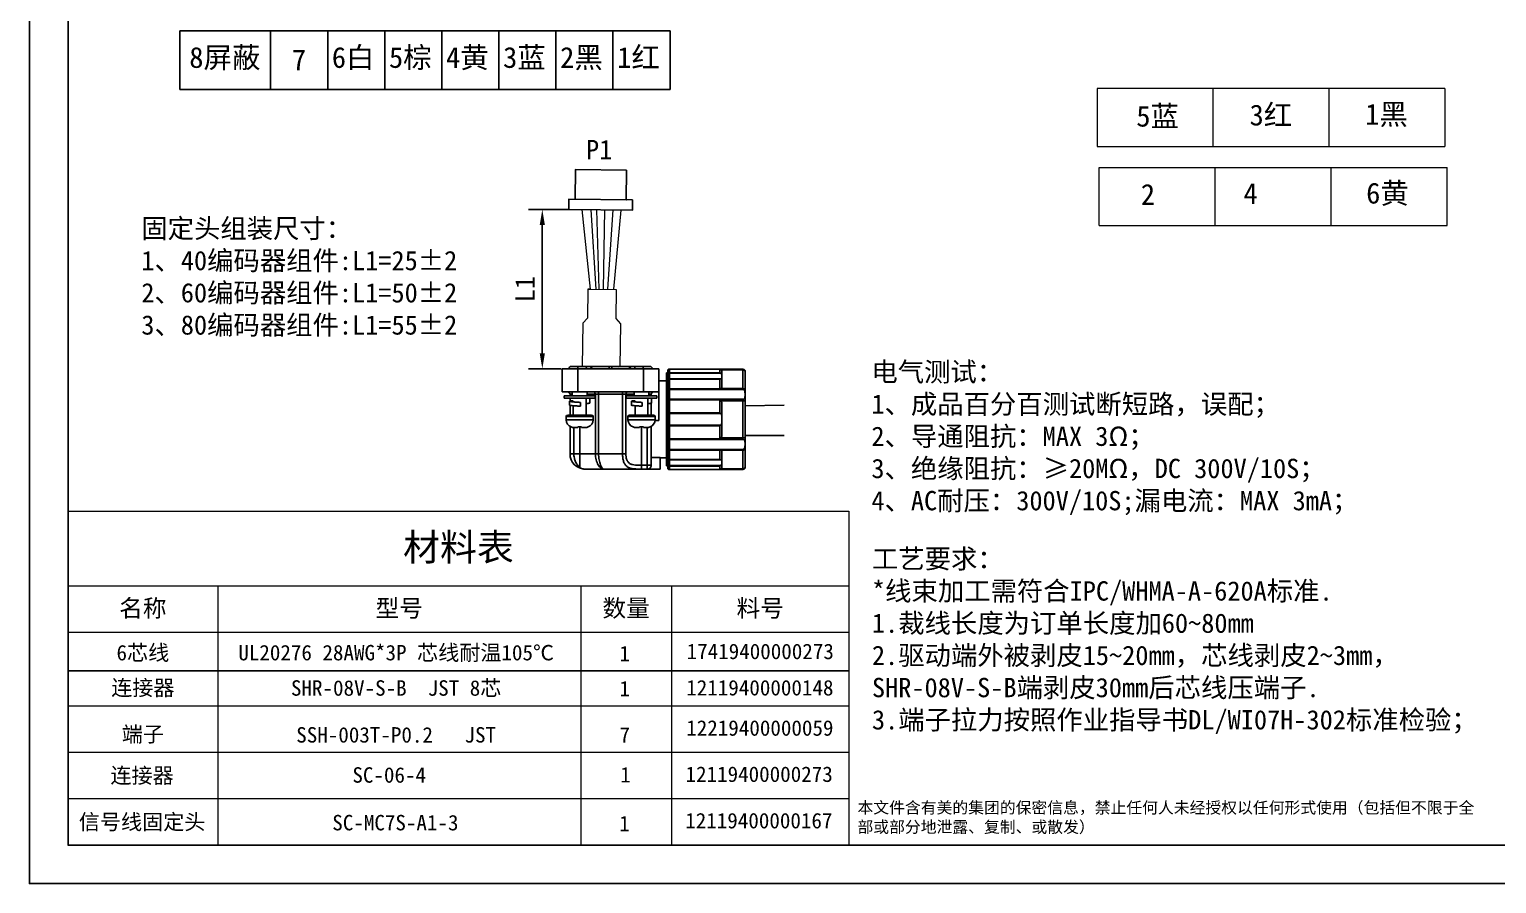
# Model space of a CAD drawing. Header units: millimetres. Extents: x 1037 to 1369, y 3 to 213.
# Drawn here: x 1036.7 to 1226.5, y 3 to 113.6 of the extents above; entities that cross this region are included whole.
import ezdxf

# ---------------------------------------------------------------- set-up
doc = ezdxf.new("R2010")
doc.units = ezdxf.units.MM
doc.layers.get('0').update_dxf_attribs({"lineweight": 25})
doc.layers.add('A4', color=7, linetype='Continuous')
doc.layers.add('DIM', color=5, linetype='Continuous', lineweight=13)
doc.styles.get("Standard").update_dxf_attribs({"font": ''})
doc.styles.get('Standard').set_extended_font_data('SimSun')
doc.dimstyles.get("Standard").update_dxf_attribs({"dimtxt": 2.5, "dimasz": 2, "dimexe": 1.8, "dimexo": 0.625, "dimgap": 1, "dimtad": 1, "dimdec": 1, "dimlfac": 0.333333, "dimdsep": 46, "dimtxsty": 'Standard', "dimcen": 0, "dimclrd": 256, "dimclre": 256, "dimclrt": 256, "dimadec": 0, "dimazin": 0, "dimtfac": 1, "dimtdec": 1, "dimtofl": 0, "dimtmove": 0, "dimatfit": 0, "dimfxl": 0, "dimtolj": 1, "dimtzin": 0, "dimlwd": -1, "dimlwe": -1, "dimarcsym": 0})

# ---------------------------------------------------------------- blocks, each defined once
blk = doc.blocks.new('*D30')
at = {"linetype": 'ByBlock'}
for p, q in [((1106.61, 90.27), (1101.28, 90.27)), ((1103.08, 88.27), (1103.08, 71.66)), ((1105.53, 69.66), (1101.28, 69.66))]:
    blk.add_line(p, q, dxfattribs=at)
for points in [[(1102.74, 88.27), (1103.41, 88.27), (1103.08, 90.27)], [(1102.74, 71.66), (1103.41, 71.66), (1103.08, 69.66)]]:
    blk.add_solid(points)
at = {"layer": 'Defpoints', "color": 0}
for p in [(1107.24, 90.27), (1103.08, 69.66), (1106.15, 69.66)]:
    blk.add_point(p, dxfattribs=at)
at = {"insert": (1100.83, 79.96), "char_height": 2.5, "width": 1.5642, "attachment_point": 5, "rotation": 90}
blk.add_mtext('\\A1;L1', dxfattribs=at)

msp = doc.modelspace()

# ---------------------------------------------------------------- linework, layer by layer
at = {"color": 0}
for p, q in [((1056.2, 113.4), (1119.6, 113.4)), ((1056.2, 113.4), (1056.2, 105.82)), ((1067.93, 113.4), (1067.93, 105.82)), ((1075.31, 113.4), (1075.31, 105.82)), ((1082.69, 113.4), (1082.69, 105.82)), ((1090.07, 113.4), (1090.07, 105.82)), ((1097.46, 113.4), (1097.46, 105.82)), ((1104.84, 113.4), (1104.84, 105.82)), ((1112.22, 113.4), (1112.22, 105.82)), ((1119.6, 113.4), (1119.6, 105.82)), ((1119.6, 105.82), (1056.2, 105.82)), ((1112.89, 69.91), (1108.47, 69.96)), ((1129.31, 64.88), (1134.35, 64.93)), ((1129.31, 61.02), (1134.35, 61.02)), ((1041.7, 30.57), (1142.75, 30.57))]:
    msp.add_line(p, q, dxfattribs=at)
at = {"color": 7, "linetype": 'Continuous'}
for p, q in [((1105.66, 66.66), (1105.66, 69.66)), ((1105.66, 69.66), (1118.16, 69.66)), ((1117.01, 69.96), (1106.81, 69.96)), ((1107.66, 66.66), (1107.66, 69.66)), ((1111.74, 69.96), (1111.74, 69.66)), ((1112.08, 69.96), (1112.08, 69.66)), ((1116.16, 66.66), (1116.16, 69.66)), ((1118.16, 62.97), (1118.16, 69.66)), ((1119.16, 69.11), (1119.31, 69.11)), ((1119.16, 57.11), (1119.16, 69.11)), ((1119.31, 69.41), (1119.31, 56.81)), ((1119.42, 69.59), (1119.48, 69.61)), ((1119.48, 69.61), (1119.51, 69.61)), ((1126.07, 69.61), (1119.51, 69.61)), ((1119.51, 69.61), (1126.05, 69.61)), ((1119.51, 69.61), (1119.51, 56.61)), ((1119.51, 69.15), (1126.05, 69.15)), ((1119.51, 69.09), (1126.16, 69.09)), ((1119.51, 68.35), (1126.16, 68.35)), ((1126.05, 69.61), (1126.07, 69.61)), ((1126.05, 69.15), (1126.05, 69.61)), ((1129.01, 69.59), (1126.17, 69.59)), ((1126.24, 69.51), (1129.01, 69.51)), ((1126.31, 67.36), (1126.31, 69.25)), ((1129.01, 66.99), (1129.01, 69.59)), ((1129.3, 69.41), (1129.31, 69.36)), ((1129.3, 69.41), (1129.3, 69.41)), ((1129.31, 56.86), (1129.31, 69.36)), ((1105.66, 66.66), (1118.16, 66.66)), ((1106.95, 66.16), (1106.95, 66.66)), ((1108.87, 66.16), (1108.87, 66.66)), ((1110.36, 66.66), (1110.36, 58.66)), ((1113.46, 66.66), (1113.46, 58.66)), ((1114.95, 66.16), (1114.95, 66.66)), ((1116.87, 66.16), (1116.87, 66.66)), ((1118.16, 68.11), (1119.16, 68.11)), ((1119.51, 68.32), (1126.05, 68.32)), ((1119.51, 67.08), (1126.05, 67.08)), ((1119.51, 66.99), (1126.16, 66.99)), ((1126.05, 67.08), (1126.05, 68.32)), ((1126.17, 66.99), (1129.01, 66.99)), ((1126.24, 67.1), (1129.01, 67.1)), ((1105.91, 65.86), (1105.91, 66.16)), ((1109.91, 66.16), (1105.91, 66.16)), ((1105.91, 65.86), (1109.91, 65.86)), ((1106.61, 64.95), (1106.61, 65.45)), ((1106.66, 66.36), (1106.66, 66.16)), ((1106.66, 66.36), (1106.95, 66.36)), ((1106.66, 65.86), (1106.66, 65.48)), ((1106.66, 64.93), (1106.66, 63.66)), ((1107.08, 63.66), (1107.08, 64.88)), ((1108, 64.81), (1107.97, 64.81)), ((1108, 65.31), (1108, 64.81)), ((1108.73, 63.66), (1108.73, 65.86)), ((1108.87, 66.36), (1114.95, 66.36)), ((1109.21, 65.73), (1109.21, 65.23)), ((1109.91, 65.86), (1109.91, 66.16)), ((1109.94, 58.66), (1109.94, 66.36)), ((1113.88, 66.36), (1113.88, 58.66)), ((1113.91, 65.86), (1113.91, 66.16)), ((1117.91, 66.16), (1113.91, 66.16)), ((1113.91, 65.86), (1117.91, 65.86)), ((1114.61, 64.95), (1114.61, 65.45)), ((1115.08, 63.66), (1115.08, 64.88)), ((1115.91, 65.31), (1116, 65.31)), ((1115.91, 64.81), (1116, 64.81)), ((1116, 64.81), (1115.96, 64.81)), ((1116, 65.31), (1116, 64.81)), ((1116.73, 63.66), (1116.73, 65.86)), ((1116.87, 66.36), (1117.16, 66.36)), ((1117.16, 66.16), (1117.16, 66.36)), ((1117.16, 63.66), (1117.16, 65.2)), ((1117.21, 65.73), (1117.21, 65.23)), ((1117.91, 65.86), (1117.91, 66.16)), ((1119.51, 65.71), (1126.16, 65.71)), ((1119.51, 65.64), (1126.05, 65.64)), ((1126.05, 63.94), (1126.05, 65.64)), ((1129.01, 65.71), (1126.17, 65.71)), ((1126.24, 65.52), (1129.31, 65.52)), ((1126.31, 61.22), (1126.31, 65)), ((1129.01, 60.51), (1129.01, 65.71)), ((1106.16, 63.06), (1106.16, 63.46)), ((1106.16, 63.46), (1109.66, 63.46)), ((1106.16, 63.06), (1109.66, 63.06)), ((1109.46, 63.66), (1106.36, 63.66)), ((1109.66, 63.06), (1109.66, 63.46)), ((1114.16, 63.06), (1114.16, 63.46)), ((1114.16, 63.46), (1117.66, 63.46)), ((1114.16, 63.06), (1117.66, 63.06)), ((1117.46, 63.66), (1114.36, 63.66)), ((1117.65, 62.97), (1118.16, 62.97)), ((1117.66, 63.06), (1117.66, 63.46)), ((1119.51, 63.94), (1126.05, 63.94)), ((1119.51, 63.85), (1126.16, 63.85)), ((1106.66, 62.19), (1106.66, 58.66)), ((1106.81, 62.13), (1106.81, 62.12)), ((1107.16, 62.06), (1107.16, 58.66)), ((1107.2, 62.06), (1107.66, 62.06)), ((1107.66, 62.13), (1107.66, 62.06)), ((1107.91, 56.93), (1107.91, 62.12)), ((1108.16, 62.06), (1108.16, 62.13)), ((1108.16, 62.06), (1108.62, 62.06)), ((1109.01, 62.12), (1109.01, 62.13)), ((1114.81, 62.13), (1114.81, 62.12)), ((1115.2, 62.06), (1115.66, 62.06)), ((1115.66, 62.13), (1115.66, 62.06)), ((1115.91, 56.67), (1115.91, 62.12)), ((1116.16, 62.06), (1116.16, 62.13)), ((1116.16, 62.06), (1116.62, 62.06)), ((1116.66, 62.06), (1116.66, 56.66)), ((1117.01, 62.12), (1117.01, 62.13)), ((1117.16, 62.19), (1117.16, 57.16)), ((1119.51, 62.37), (1126.16, 62.37)), ((1119.51, 62.28), (1126.05, 62.28)), ((1126.05, 60.58), (1126.05, 62.28)), ((1119.51, 60.58), (1126.05, 60.58)), ((1119.51, 60.51), (1126.16, 60.51)), ((1119.51, 59.23), (1126.16, 59.23)), ((1119.51, 59.14), (1126.05, 59.14)), ((1126.05, 57.9), (1126.05, 59.14)), ((1126.17, 60.51), (1129.01, 60.51)), ((1129.01, 59.23), (1126.17, 59.23)), ((1126.24, 60.7), (1129.31, 60.7)), ((1126.24, 59.12), (1129.01, 59.12)), ((1126.31, 56.97), (1126.31, 58.86)), ((1129.01, 56.63), (1129.01, 59.23)), ((1106.66, 58.66), (1113.88, 58.66)), ((1115.91, 57.17), (1117.16, 57.17)), ((1117.16, 58.17), (1118.31, 58.17)), ((1118.31, 56.66), (1118.31, 58.17)), ((1118.31, 58.11), (1119.16, 58.11)), ((1119.16, 57.11), (1119.31, 57.11)), ((1119.51, 57.9), (1126.05, 57.9)), ((1119.51, 57.87), (1126.16, 57.87)), ((1119.51, 57.13), (1126.16, 57.13)), ((1119.51, 57.07), (1126.05, 57.07)), ((1126.05, 56.61), (1126.05, 57.07)), ((1108.66, 56.66), (1118.31, 56.66)), ((1115.91, 56.67), (1116.66, 56.67)), ((1119.39, 56.65), (1119.37, 56.67)), ((1119.48, 56.61), (1119.42, 56.63)), ((1119.51, 56.61), (1119.48, 56.61)), ((1119.51, 56.61), (1126.05, 56.61)), ((1126.07, 56.61), (1119.51, 56.61)), ((1126.07, 56.61), (1126.05, 56.61)), ((1126.17, 56.63), (1129.01, 56.63)), ((1126.24, 56.71), (1129.01, 56.71)), ((1129.3, 56.81), (1129.31, 56.86)), ((1129.3, 56.8), (1129.3, 56.81))]:
    msp.add_line(p, q, dxfattribs=at)
at = {"color": 0}
for points in [[(1113.98, 95.38), (1113.93, 91.52), (1107.33, 91.6), (1107.38, 95.46)], [(1114.75, 91.51), (1114.73, 90.18), (1106.5, 90.28), (1106.51, 91.61)]]:
    msp.add_lwpolyline(points, close=True, dxfattribs=at)
at = {"color": 7, "linetype": 'Continuous'}
for points in [[(1119.31, 69.41), (1119.31, 69.44), (1119.33, 69.5), (1119.37, 69.55), (1119.42, 69.59)], [(1119.42, 56.63), (1119.37, 56.67), (1119.33, 56.72), (1119.31, 56.78), (1119.31, 56.81)]]:
    msp.add_lwpolyline(points, dxfattribs=at)
for centre, radius, start, end in [((1106.81, 69.66), 0.3, 90, 180), ((1117.01, 69.66), 0.3, 0, 90), ((1126.06, 69.32), 0.288, 67.5116, 68.0654), ((1129.01, 69.34), 0.299, 3.3177, 27.9859), ((1129.01, 69.34), 0.297, 0.0026, 3.3256), ((1106.36, 66.36), 0.3, 0, 90), ((1117.46, 66.36), 0.3, 90, 180), ((1126.01, 66.82), 0.229, 48.0995, 48.9888), ((1127.76, 66.43), 1.54, 6.0325, 7.2423), ((1110.58, 107.48), 42.25, 266.372, 266.4963), ((1110.58, 106.98), 42.25, 266.372, 266.4963), ((1126.07, 65.91), 0.226, 295.0267, 295.7618), ((1106.36, 63.46), 0.2, 90, 180), ((1107.16, 63.06), 1, 180, 249.5127), ((1108.66, 63.06), 1, 290.4873, 0), ((1109.46, 63.46), 0.2, 0, 90), ((1114.36, 63.46), 0.2, 90, 180), ((1115.16, 63.06), 1, 180, 249.5127), ((1116.66, 63.06), 1, 290.4873, 0), ((1117.46, 63.46), 0.2, 0, 90), ((1107.2, 63.17), 1.11, 266.004, 270.0095), ((1107.91, 64.9), 2.77, 264.9043, 270.0729), ((1107.91, 64.9), 2.77, 269.9271, 275.0957), ((1108.62, 63.17), 1.11, 269.9905, 273.996), ((1115.2, 63.17), 1.11, 266.004, 270.0095), ((1115.91, 64.9), 2.77, 264.9043, 270.0729), ((1115.91, 64.9), 2.77, 269.9271, 275.0957), ((1116.62, 63.17), 1.11, 269.9905, 273.996), ((1126.07, 60.3), 0.226, 64.2382, 64.9733), ((1126.01, 59.4), 0.229, 311.0112, 311.9005), ((1127.75, 59.79), 1.55, 352.7624, 354.1171), ((1108.66, 58.66), 2, 180, 270), ((1116.66, 57.16), 0.5, 270, 0), ((1126.06, 56.89), 0.288, 291.9346, 292.4884), ((1129.01, 56.88), 0.299, 332.0141, 356.6823), ((1129.01, 56.88), 0.297, 356.6744, 359.9974)]:
    msp.add_arc(centre, radius, start, end, dxfattribs=at)
for points, knots in [([(1107.83, 69.96), (1107.82, 69.96), (1107.79, 69.95), (1107.76, 69.93), (1107.72, 69.89), (1107.69, 69.82), (1107.67, 69.74), (1107.66, 69.69), (1107.66, 69.66)], [0, 0, 0, 0, 0.086534, 0.180574, 0.345077, 0.541429, 0.763601, 1, 1, 1, 1]), ([(1108.91, 69.96), (1108.9, 69.96), (1108.88, 69.95), (1108.84, 69.93), (1108.8, 69.89), (1108.77, 69.82), (1108.75, 69.74), (1108.75, 69.69), (1108.75, 69.66)], [0, 0, 0, 0, 0.086534, 0.180574, 0.345077, 0.541429, 0.763601, 1, 1, 1, 1]), ([(1109.61, 69.96), (1109.57, 69.96), (1109.52, 69.95), (1109.45, 69.91), (1109.4, 69.86), (1109.35, 69.78), (1109.33, 69.7), (1109.33, 69.66)], [0, 0, 0, 0, 0.240882, 0.363678, 0.488242, 0.7416, 1, 1, 1, 1]), ([(1109.7, 69.96), (1109.66, 69.96), (1109.61, 69.95), (1109.54, 69.91), (1109.49, 69.86), (1109.43, 69.78), (1109.42, 69.7), (1109.42, 69.66)], [0, 0, 0, 0, 0.240882, 0.363678, 0.488242, 0.7416, 1, 1, 1, 1]), ([(1114.12, 69.96), (1114.16, 69.96), (1114.21, 69.95), (1114.28, 69.91), (1114.33, 69.86), (1114.38, 69.78), (1114.4, 69.7), (1114.4, 69.66)], [0, 0, 0, 0, 0.240882, 0.363678, 0.488242, 0.7416, 1, 1, 1, 1]), ([(1114.21, 69.96), (1114.24, 69.96), (1114.3, 69.95), (1114.36, 69.91), (1114.42, 69.86), (1114.47, 69.78), (1114.49, 69.7), (1114.49, 69.66)], [0, 0, 0, 0, 0.240882, 0.363678, 0.488242, 0.7416, 1, 1, 1, 1]), ([(1114.91, 69.96), (1114.92, 69.96), (1114.94, 69.95), (1114.98, 69.93), (1115.01, 69.89), (1115.05, 69.82), (1115.06, 69.74), (1115.07, 69.69), (1115.07, 69.66)], [0, 0, 0, 0, 0.086534, 0.180574, 0.345077, 0.541429, 0.763601, 1, 1, 1, 1]), ([(1115.99, 69.96), (1116, 69.96), (1116.02, 69.95), (1116.06, 69.93), (1116.1, 69.89), (1116.13, 69.82), (1116.15, 69.74), (1116.15, 69.69), (1116.15, 69.66)], [0, 0, 0, 0, 0.086534, 0.180574, 0.345077, 0.541429, 0.763601, 1, 1, 1, 1]), ([(1119.51, 69.61), (1119.48, 69.61), (1119.43, 69.6), (1119.36, 69.55), (1119.32, 69.48), (1119.31, 69.43), (1119.31, 69.41)], [0, 0, 0, 0, 0.25015, 0.500195, 0.750132, 1, 1, 1, 1]), ([(1119.31, 68.97), (1119.31, 69), (1119.32, 69.04), (1119.36, 69.1), (1119.43, 69.14), (1119.48, 69.15), (1119.51, 69.15)], [0, 0, 0, 0, 0.236585, 0.481082, 0.736676, 1, 1, 1, 1]), ([(1119.51, 69.09), (1119.48, 69.09), (1119.43, 69.09), (1119.38, 69.07), (1119.34, 69.04), (1119.32, 69.02), (1119.31, 69), (1119.31, 68.98), (1119.31, 68.97)], [0, 0, 0, 0, 0.302522, 0.576565, 0.697348, 0.806518, 0.905912, 1, 1, 1, 1]), ([(1119.31, 68.15), (1119.31, 68.18), (1119.32, 68.23), (1119.36, 68.3), (1119.43, 68.34), (1119.48, 68.35), (1119.51, 68.35)], [0, 0, 0, 0, 0.249056, 0.49872, 0.749111, 1, 1, 1, 1]), ([(1126.16, 69.09), (1126.15, 69.1), (1126.12, 69.12), (1126.08, 69.14), (1126.05, 69.15)], [0, 0, 0, 0, 0.262207, 1, 1, 1, 1]), ([(1126.05, 68.32), (1126.06, 68.33), (1126.09, 68.34), (1126.13, 68.35), (1126.16, 68.35)], [0, 0, 0, 0, 0.264838, 1, 1, 1, 1]), ([(1126.07, 69.61), (1126.08, 69.61), (1126.11, 69.61), (1126.14, 69.6), (1126.16, 69.59)], [0, 0, 0, 0, 0.248796, 1, 1, 1, 1]), ([(1126.16, 68.35), (1126.18, 68.35), (1126.21, 68.35), (1126.24, 68.36), (1126.26, 68.37), (1126.28, 68.38), (1126.29, 68.39), (1126.3, 68.41), (1126.31, 68.44), (1126.31, 68.48), (1126.31, 68.52), (1126.31, 68.57), (1126.31, 68.62), (1126.31, 68.7), (1126.3, 68.79), (1126.29, 68.88), (1126.26, 68.96), (1126.23, 69.03), (1126.19, 69.07), (1126.16, 69.09)], [0, 0, 0, 0, 0.07042, 0.09563, 0.116106, 0.133382, 0.148939, 0.179558, 0.214359, 0.255321, 0.302781, 0.356636, 0.416684, 0.482694, 0.631678, 0.714468, 0.802967, 0.897753, 1, 1, 1, 1]), ([(1126.24, 69.51), (1126.24, 69.52), (1126.21, 69.55), (1126.19, 69.57), (1126.17, 69.59)], [0, 0, 0, 0, 0.264616, 1, 1, 1, 1]), ([(1126.31, 69.25), (1126.31, 69.29), (1126.3, 69.38), (1126.27, 69.47), (1126.24, 69.51)], [0, 0, 0, 0, 0.486385, 1, 1, 1, 1]), ([(1129.01, 69.59), (1129.04, 69.59), (1129.11, 69.58), (1129.2, 69.55), (1129.25, 69.51), (1129.27, 69.48)], [0, 0, 0, 0, 0.346978, 0.638237, 1, 1, 1, 1]), ([(1129.01, 69.51), (1129.05, 69.51), (1129.12, 69.5), (1129.22, 69.44), (1129.29, 69.35), (1129.31, 69.28), (1129.31, 69.25)], [0, 0, 0, 0, 0.266349, 0.523402, 0.766766, 1, 1, 1, 1]), ([(1129.27, 69.48), (1129.28, 69.48), (1129.28, 69.47), (1129.29, 69.45), (1129.3, 69.44), (1129.3, 69.43), (1129.3, 69.42), (1129.3, 69.42), (1129.3, 69.41), (1129.3, 69.41), (1129.3, 69.41), (1129.3, 69.41), (1129.3, 69.41), (1129.3, 69.41)], [0, 0, 0, 0, 0.246083, 0.452654, 0.623255, 0.760376, 0.865797, 0.90695, 0.940519, 0.966577, 0.985162, 0.996295, 1, 1, 1, 1]), ([(1109.68, 66.66), (1109.72, 66.66), (1109.79, 66.64), (1109.87, 66.57), (1109.92, 66.47), (1109.94, 66.4), (1109.94, 66.36)], [0, 0, 0, 0, 0.230383, 0.47268, 0.730941, 1, 1, 1, 1]), ([(1114.13, 66.66), (1114.1, 66.66), (1114.03, 66.64), (1113.95, 66.57), (1113.89, 66.47), (1113.88, 66.4), (1113.88, 66.36)], [0, 0, 0, 0, 0.230383, 0.47268, 0.730941, 1, 1, 1, 1]), ([(1119.51, 68.32), (1119.48, 68.32), (1119.43, 68.31), (1119.37, 68.28), (1119.32, 68.22), (1119.31, 68.18), (1119.31, 68.15)], [0, 0, 0, 0, 0.26975, 0.528389, 0.770473, 1, 1, 1, 1]), ([(1119.31, 66.97), (1119.31, 66.97), (1119.31, 66.99), (1119.32, 67.01), (1119.34, 67.03), (1119.38, 67.05), (1119.43, 67.07), (1119.48, 67.08), (1119.51, 67.08)], [0, 0, 0, 0, 0.087237, 0.181842, 0.288326, 0.408921, 0.688154, 1, 1, 1, 1]), ([(1119.51, 66.99), (1119.48, 66.99), (1119.44, 66.99), (1119.38, 66.99), (1119.34, 66.98), (1119.33, 66.98), (1119.32, 66.97), (1119.31, 66.97), (1119.31, 66.97), (1119.31, 66.97)], [0, 0, 0, 0, 0.375108, 0.693613, 0.816468, 0.909091, 0.943258, 0.969189, 1, 1, 1, 1]), ([(1126.16, 66.99), (1126.15, 67), (1126.12, 67.03), (1126.08, 67.06), (1126.05, 67.08)], [0, 0, 0, 0, 0.25607, 1, 1, 1, 1]), ([(1126.17, 66.99), (1126.17, 67), (1126.2, 67.04), (1126.22, 67.07), (1126.24, 67.1)], [0, 0, 0, 0, 0.270664, 1, 1, 1, 1]), ([(1126.24, 67.1), (1126.27, 67.14), (1126.3, 67.23), (1126.31, 67.32), (1126.31, 67.36)], [0, 0, 0, 0, 0.513615, 1, 1, 1, 1]), ([(1129.01, 67.1), (1129.05, 67.1), (1129.12, 67.09), (1129.22, 67.03), (1129.29, 66.95), (1129.31, 66.87), (1129.31, 66.84)], [0, 0, 0, 0, 0.266349, 0.523402, 0.766766, 1, 1, 1, 1]), ([(1129.27, 66.71), (1129.27, 66.74), (1129.25, 66.81), (1129.2, 66.9), (1129.13, 66.96), (1129.06, 66.98), (1129.03, 66.99), (1129.01, 66.99)], [0, 0, 0, 0, 0.247554, 0.497276, 0.747681, 0.873831, 1, 1, 1, 1]), ([(1129.29, 66.63), (1129.29, 66.63), (1129.28, 66.66), (1129.28, 66.69), (1129.27, 66.71)], [0, 0, 0, 0, 0.248792, 1, 1, 1, 1]), ([(1129.27, 66.71), (1129.28, 66.7), (1129.3, 66.67), (1129.31, 66.64), (1129.31, 66.63)], [0, 0, 0, 0, 0.526394, 1, 1, 1, 1]), ([(1129.27, 65.88), (1129.28, 65.91), (1129.29, 65.96), (1129.3, 66.07), (1129.31, 66.21), (1129.3, 66.4), (1129.3, 66.53), (1129.29, 66.59)], [0, 0, 0, 0, 0.105798, 0.217512, 0.458841, 0.721194, 1, 1, 1, 1]), ([(1107.08, 65.53), (1107.05, 65.53), (1106.98, 65.52), (1106.89, 65.51), (1106.82, 65.5), (1106.77, 65.5), (1106.73, 65.49), (1106.71, 65.49), (1106.68, 65.48), (1106.66, 65.48), (1106.64, 65.47), (1106.63, 65.47), (1106.62, 65.46), (1106.61, 65.46), (1106.61, 65.46), (1106.61, 65.46), (1106.61, 65.45), (1106.61, 65.45)], [0, 0, 0, 0, 0.222852, 0.419202, 0.586646, 0.658997, 0.723919, 0.782217, 0.83423, 0.879503, 0.91765, 0.948446, 0.971866, 0.980934, 0.988406, 0.994579, 1, 1, 1, 1]), ([(1106.61, 65.45), (1106.61, 65.45), (1106.61, 65.44), (1106.62, 65.44), (1106.63, 65.44), (1106.64, 65.43), (1106.65, 65.43), (1106.67, 65.43), (1106.69, 65.42), (1106.72, 65.42), (1106.77, 65.41), (1106.83, 65.4), (1106.91, 65.39), (1106.99, 65.38), (1107.08, 65.38), (1107.22, 65.36), (1107.42, 65.35), (1107.66, 65.33), (1107.83, 65.32), (1107.91, 65.31)], [0, 0, 0, 0, 0.008597, 0.011896, 0.015727, 0.025037, 0.036584, 0.050342, 0.066251, 0.084236, 0.126028, 0.17472, 0.230619, 0.294763, 0.366643, 0.445556, 0.620308, 0.808928, 1, 1, 1, 1]), ([(1106.61, 64.95), (1106.61, 64.95), (1106.61, 64.94), (1106.62, 64.94), (1106.63, 64.94), (1106.64, 64.93), (1106.65, 64.93), (1106.67, 64.93), (1106.69, 64.92), (1106.72, 64.92), (1106.77, 64.91), (1106.83, 64.9), (1106.91, 64.89), (1106.99, 64.88), (1107.08, 64.88), (1107.22, 64.86), (1107.42, 64.85), (1107.66, 64.83), (1107.83, 64.82), (1107.91, 64.81)], [0, 0, 0, 0, 0.008597, 0.011896, 0.015727, 0.025037, 0.036584, 0.050342, 0.066251, 0.084236, 0.126028, 0.17472, 0.230619, 0.294763, 0.366643, 0.445556, 0.620308, 0.808928, 1, 1, 1, 1]), ([(1109.21, 65.23), (1109.21, 65.23), (1109.21, 65.23), (1109.21, 65.22), (1109.2, 65.22), (1109.2, 65.22), (1109.19, 65.21), (1109.17, 65.21), (1109.16, 65.2), (1109.13, 65.2), (1109.11, 65.19), (1109.08, 65.19), (1109.05, 65.18), (1109.01, 65.18), (1108.97, 65.17), (1108.92, 65.17), (1108.84, 65.16), (1108.77, 65.15), (1108.73, 65.15)], [0, 0, 0, 0, 0.005438, 0.011683, 0.01927, 0.028497, 0.052391, 0.083931, 0.123166, 0.169903, 0.223868, 0.284688, 0.351939, 0.424981, 0.503724, 0.588979, 0.781043, 1, 1, 1, 1]), ([(1115.08, 65.53), (1115.05, 65.53), (1114.98, 65.52), (1114.89, 65.51), (1114.82, 65.5), (1114.77, 65.5), (1114.73, 65.49), (1114.71, 65.49), (1114.68, 65.48), (1114.66, 65.48), (1114.64, 65.47), (1114.63, 65.47), (1114.62, 65.46), (1114.61, 65.46), (1114.61, 65.46), (1114.61, 65.46), (1114.61, 65.45), (1114.61, 65.45)], [0, 0, 0, 0, 0.222672, 0.418846, 0.586153, 0.658445, 0.723377, 0.78175, 0.833853, 0.879201, 0.917422, 0.948288, 0.971778, 0.980878, 0.988378, 0.994572, 1, 1, 1, 1]), ([(1114.61, 65.45), (1114.61, 65.45), (1114.61, 65.44), (1114.62, 65.44), (1114.63, 65.44), (1114.64, 65.43), (1114.65, 65.43), (1114.67, 65.43), (1114.69, 65.42), (1114.72, 65.41), (1114.77, 65.41), (1114.83, 65.4), (1114.9, 65.39), (1114.99, 65.38), (1115.08, 65.38), (1115.22, 65.36), (1115.42, 65.35), (1115.66, 65.33), (1115.83, 65.32), (1115.91, 65.31)], [0, 0, 0, 0, 0.008571, 0.01186, 0.015681, 0.024969, 0.036495, 0.050229, 0.066114, 0.084073, 0.125809, 0.174443, 0.230362, 0.294548, 0.366477, 0.445439, 0.620276, 0.808935, 1, 1, 1, 1]), ([(1114.61, 64.95), (1114.61, 64.95), (1114.61, 64.94), (1114.62, 64.94), (1114.63, 64.94), (1114.64, 64.93), (1114.65, 64.93), (1114.67, 64.93), (1114.69, 64.92), (1114.72, 64.91), (1114.77, 64.91), (1114.83, 64.9), (1114.9, 64.89), (1114.99, 64.88), (1115.08, 64.88), (1115.22, 64.86), (1115.42, 64.85), (1115.66, 64.83), (1115.83, 64.82), (1115.91, 64.81)], [0, 0, 0, 0, 0.008571, 0.01186, 0.015681, 0.024969, 0.036495, 0.050229, 0.066114, 0.084073, 0.125809, 0.174443, 0.230362, 0.294548, 0.366477, 0.445439, 0.620276, 0.808935, 1, 1, 1, 1]), ([(1117.21, 65.23), (1117.21, 65.23), (1117.21, 65.22), (1117.21, 65.22), (1117.2, 65.22), (1117.2, 65.22), (1117.19, 65.21), (1117.17, 65.21), (1117.16, 65.2), (1117.13, 65.2), (1117.11, 65.19), (1117.08, 65.19), (1117.05, 65.18), (1117.01, 65.18), (1116.97, 65.17), (1116.92, 65.17), (1116.84, 65.16), (1116.77, 65.15), (1116.73, 65.15)], [0, 0, 0, 0, 0.005435, 0.011663, 0.019228, 0.028428, 0.052267, 0.083756, 0.122938, 0.169623, 0.223534, 0.284297, 0.351483, 0.424448, 0.503176, 0.588511, 0.780797, 1, 1, 1, 1]), ([(1119.31, 65.55), (1119.31, 65.57), (1119.32, 65.61), (1119.37, 65.67), (1119.43, 65.7), (1119.48, 65.71), (1119.51, 65.71)], [0, 0, 0, 0, 0.223192, 0.463243, 0.724643, 1, 1, 1, 1]), ([(1119.51, 65.64), (1119.48, 65.64), (1119.43, 65.64), (1119.38, 65.62), (1119.34, 65.6), (1119.32, 65.59), (1119.31, 65.57), (1119.31, 65.55), (1119.31, 65.55)], [0, 0, 0, 0, 0.325622, 0.612839, 0.733261, 0.836124, 0.922977, 1, 1, 1, 1]), ([(1126.05, 65.64), (1126.07, 65.65), (1126.1, 65.68), (1126.14, 65.7), (1126.16, 65.71)], [0, 0, 0, 0, 0.519029, 1, 1, 1, 1]), ([(1126.24, 65.52), (1126.23, 65.53), (1126.21, 65.6), (1126.19, 65.66), (1126.17, 65.71)], [0, 0, 0, 0, 0.251244, 1, 1, 1, 1]), ([(1126.31, 65), (1126.31, 65.08), (1126.3, 65.22), (1126.28, 65.39), (1126.25, 65.48), (1126.24, 65.52)], [0, 0, 0, 0, 0.499966, 0.750017, 1, 1, 1, 1]), ([(1129.01, 65.71), (1129.04, 65.71), (1129.11, 65.72), (1129.18, 65.75), (1129.22, 65.79), (1129.25, 65.83), (1129.27, 65.86), (1129.27, 65.88)], [0, 0, 0, 0, 0.300828, 0.562913, 0.678728, 0.788001, 1, 1, 1, 1]), ([(1129.27, 65.88), (1129.28, 65.87), (1129.3, 65.86), (1129.31, 65.83), (1129.31, 65.82)], [0, 0, 0, 0, 0.546927, 1, 1, 1, 1]), ([(1119.31, 63.93), (1119.31, 63.93), (1119.31, 63.93), (1119.31, 63.93), (1119.32, 63.93), (1119.32, 63.93), (1119.33, 63.93), (1119.35, 63.93), (1119.37, 63.94), (1119.4, 63.94), (1119.43, 63.94), (1119.47, 63.94), (1119.5, 63.94), (1119.51, 63.94)], [0, 0, 0, 0, 0.006787, 0.021931, 0.046085, 0.079245, 0.121147, 0.171456, 0.295328, 0.446264, 0.618478, 0.805553, 1, 1, 1, 1]), ([(1119.51, 63.85), (1119.48, 63.85), (1119.45, 63.85), (1119.4, 63.86), (1119.37, 63.87), (1119.34, 63.88), (1119.32, 63.9), (1119.31, 63.91), (1119.31, 63.92), (1119.31, 63.93)], [0, 0, 0, 0, 0.336286, 0.490969, 0.630366, 0.750984, 0.851053, 0.93207, 1, 1, 1, 1]), ([(1126.16, 63.85), (1126.15, 63.86), (1126.12, 63.89), (1126.08, 63.92), (1126.05, 63.94)], [0, 0, 0, 0, 0.244568, 1, 1, 1, 1]), ([(1126.16, 62.37), (1126.19, 62.39), (1126.23, 62.44), (1126.27, 62.52), (1126.29, 62.62), (1126.3, 62.75), (1126.31, 62.91), (1126.31, 63.11), (1126.31, 63.31), (1126.3, 63.47), (1126.29, 63.6), (1126.27, 63.69), (1126.23, 63.78), (1126.19, 63.83), (1126.16, 63.85)], [0, 0, 0, 0, 0.06043, 0.120631, 0.181693, 0.243843, 0.370826, 0.499863, 0.628912, 0.755926, 0.818101, 0.879205, 0.939459, 1, 1, 1, 1]), ([(1107.2, 62.06), (1107.13, 62.06), (1107, 62.07), (1106.87, 62.11), (1106.81, 62.13)], [0, 0, 0, 0, 0.500025, 1, 1, 1, 1]), ([(1109.01, 62.13), (1108.95, 62.11), (1108.82, 62.07), (1108.68, 62.06), (1108.62, 62.06)], [0, 0, 0, 0, 0.499975, 1, 1, 1, 1]), ([(1115.2, 62.06), (1115.13, 62.06), (1115, 62.07), (1114.87, 62.11), (1114.81, 62.13)], [0, 0, 0, 0, 0.500025, 1, 1, 1, 1]), ([(1117.01, 62.13), (1116.95, 62.11), (1116.82, 62.07), (1116.68, 62.06), (1116.62, 62.06)], [0, 0, 0, 0, 0.499975, 1, 1, 1, 1]), ([(1119.31, 62.29), (1119.31, 62.3), (1119.31, 62.31), (1119.32, 62.32), (1119.34, 62.34), (1119.37, 62.35), (1119.4, 62.36), (1119.45, 62.37), (1119.48, 62.37), (1119.51, 62.37)], [0, 0, 0, 0, 0.06793, 0.148947, 0.249016, 0.369634, 0.50903, 0.663713, 1, 1, 1, 1]), ([(1119.51, 62.28), (1119.5, 62.28), (1119.47, 62.28), (1119.43, 62.28), (1119.4, 62.28), (1119.37, 62.28), (1119.35, 62.28), (1119.33, 62.29), (1119.32, 62.29), (1119.32, 62.29), (1119.31, 62.29), (1119.31, 62.29), (1119.31, 62.29), (1119.31, 62.29)], [0, 0, 0, 0, 0.194447, 0.381522, 0.553736, 0.704672, 0.828544, 0.878853, 0.920755, 0.953915, 0.978069, 0.993213, 1, 1, 1, 1]), ([(1126.05, 62.28), (1126.06, 62.29), (1126.1, 62.32), (1126.13, 62.35), (1126.16, 62.37)], [0, 0, 0, 0, 0.252806, 1, 1, 1, 1]), ([(1126.24, 60.7), (1126.25, 60.74), (1126.28, 60.83), (1126.3, 61), (1126.31, 61.13), (1126.31, 61.22)], [0, 0, 0, 0, 0.249983, 0.500034, 1, 1, 1, 1]), ([(1119.51, 60.51), (1119.48, 60.51), (1119.43, 60.52), (1119.37, 60.55), (1119.32, 60.6), (1119.31, 60.65), (1119.31, 60.67)], [0, 0, 0, 0, 0.275357, 0.536757, 0.776808, 1, 1, 1, 1]), ([(1119.31, 60.67), (1119.31, 60.66), (1119.31, 60.65), (1119.32, 60.63), (1119.34, 60.62), (1119.38, 60.6), (1119.43, 60.58), (1119.48, 60.58), (1119.51, 60.58)], [0, 0, 0, 0, 0.077023, 0.163876, 0.266739, 0.387161, 0.674378, 1, 1, 1, 1]), ([(1119.51, 59.14), (1119.48, 59.14), (1119.43, 59.15), (1119.38, 59.17), (1119.34, 59.19), (1119.32, 59.21), (1119.31, 59.23), (1119.31, 59.24), (1119.31, 59.25)], [0, 0, 0, 0, 0.311846, 0.591079, 0.711674, 0.818158, 0.912763, 1, 1, 1, 1]), ([(1119.31, 59.25), (1119.31, 59.25), (1119.31, 59.25), (1119.32, 59.24), (1119.33, 59.24), (1119.34, 59.24), (1119.38, 59.23), (1119.44, 59.23), (1119.48, 59.23), (1119.51, 59.23)], [0, 0, 0, 0, 0.030811, 0.056742, 0.090909, 0.183532, 0.306387, 0.624892, 1, 1, 1, 1]), ([(1126.16, 60.51), (1126.14, 60.52), (1126.1, 60.54), (1126.07, 60.56), (1126.05, 60.58)], [0, 0, 0, 0, 0.481, 1, 1, 1, 1]), ([(1126.05, 59.14), (1126.06, 59.15), (1126.1, 59.17), (1126.14, 59.2), (1126.16, 59.23)], [0, 0, 0, 0, 0.242399, 1, 1, 1, 1]), ([(1126.17, 60.51), (1126.17, 60.52), (1126.2, 60.59), (1126.22, 60.65), (1126.24, 60.7)], [0, 0, 0, 0, 0.248261, 1, 1, 1, 1]), ([(1126.24, 59.12), (1126.23, 59.13), (1126.21, 59.16), (1126.18, 59.2), (1126.17, 59.23)], [0, 0, 0, 0, 0.228071, 1, 1, 1, 1]), ([(1126.31, 58.86), (1126.31, 58.9), (1126.3, 58.99), (1126.27, 59.08), (1126.24, 59.12)], [0, 0, 0, 0, 0.486385, 1, 1, 1, 1]), ([(1129.27, 60.34), (1129.27, 60.36), (1129.25, 60.39), (1129.22, 60.43), (1129.18, 60.47), (1129.11, 60.5), (1129.04, 60.51), (1129.01, 60.51)], [0, 0, 0, 0, 0.211998, 0.321271, 0.437087, 0.699152, 1, 1, 1, 1]), ([(1129.01, 59.23), (1129.03, 59.23), (1129.06, 59.23), (1129.13, 59.26), (1129.2, 59.32), (1129.25, 59.41), (1129.27, 59.48), (1129.27, 59.51)], [0, 0, 0, 0, 0.126153, 0.252303, 0.502723, 0.752444, 1, 1, 1, 1]), ([(1129.01, 59.12), (1129.05, 59.12), (1129.12, 59.13), (1129.22, 59.19), (1129.29, 59.27), (1129.31, 59.34), (1129.31, 59.38)], [0, 0, 0, 0, 0.266349, 0.523402, 0.766766, 1, 1, 1, 1]), ([(1129.27, 60.34), (1129.28, 60.34), (1129.3, 60.36), (1129.31, 60.39), (1129.31, 60.4)], [0, 0, 0, 0, 0.546927, 1, 1, 1, 1]), ([(1129.29, 59.63), (1129.3, 59.69), (1129.3, 59.82), (1129.31, 60.01), (1129.3, 60.15), (1129.29, 60.26), (1129.28, 60.31), (1129.27, 60.34)], [0, 0, 0, 0, 0.278764, 0.541071, 0.782398, 0.894141, 1, 1, 1, 1]), ([(1129.27, 59.51), (1129.28, 59.52), (1129.28, 59.54), (1129.28, 59.57), (1129.29, 59.59)], [0, 0, 0, 0, 0.251191, 1, 1, 1, 1]), ([(1129.27, 59.51), (1129.28, 59.52), (1129.3, 59.55), (1129.31, 59.58), (1129.31, 59.59)], [0, 0, 0, 0, 0.526394, 1, 1, 1, 1]), ([(1107.16, 58.66), (1107.16, 58.47), (1107.2, 58.11), (1107.36, 57.62), (1107.59, 57.22), (1107.8, 57.01), (1107.91, 56.93)], [0, 0, 0, 0, 0.285596, 0.551861, 0.78971, 1, 1, 1, 1]), ([(1111.08, 56.66), (1111.01, 56.66), (1110.87, 56.69), (1110.67, 56.8), (1110.48, 56.99), (1110.3, 57.23), (1110.15, 57.53), (1109.99, 58.01), (1109.94, 58.4), (1109.94, 58.66)], [0, 0, 0, 0, 0.079853, 0.170527, 0.276107, 0.397597, 0.533857, 0.682265, 1, 1, 1, 1]), ([(1111.08, 56.66), (1111.06, 56.66), (1111.02, 56.67), (1110.95, 56.7), (1110.89, 56.74), (1110.8, 56.84), (1110.7, 57), (1110.59, 57.24), (1110.49, 57.54), (1110.42, 57.88), (1110.37, 58.26), (1110.36, 58.53), (1110.36, 58.66)], [0, 0, 0, 0, 0.027993, 0.058556, 0.093236, 0.13298, 0.229271, 0.348591, 0.48935, 0.648257, 0.820528, 1, 1, 1, 1]), ([(1113.46, 58.66), (1113.46, 58.48), (1113.47, 58.22), (1113.53, 57.89), (1113.59, 57.65), (1113.68, 57.44), (1113.78, 57.26), (1113.91, 57.1), (1114.07, 56.97), (1114.25, 56.87), (1114.44, 56.79), (1114.66, 56.74), (1114.89, 56.71), (1115.13, 56.69), (1115.47, 56.67), (1115.73, 56.67), (1115.91, 56.67)], [0, 0, 0, 0, 0.140739, 0.208127, 0.272256, 0.332657, 0.389484, 0.443619, 0.496557, 0.550038, 0.605565, 0.664102, 0.726016, 0.791181, 0.859106, 1, 1, 1, 1]), ([(1113.88, 58.66), (1113.88, 58.53), (1113.89, 58.33), (1113.94, 58.07), (1114.01, 57.84), (1114.13, 57.62), (1114.29, 57.46), (1114.43, 57.37), (1114.58, 57.29), (1114.81, 57.23), (1115.12, 57.19), (1115.51, 57.17), (1115.77, 57.17), (1115.91, 57.17)], [0, 0, 0, 0, 0.134965, 0.200404, 0.263506, 0.381268, 0.437361, 0.493157, 0.550021, 0.608834, 0.733054, 0.864604, 1, 1, 1, 1]), ([(1117.16, 57.17), (1117.16, 57.1), (1117.13, 56.97), (1117.02, 56.81), (1116.86, 56.69), (1116.72, 56.67), (1116.66, 56.67)], [0, 0, 0, 0, 0.249442, 0.499186, 0.749412, 1, 1, 1, 1]), ([(1119.51, 57.87), (1119.48, 57.87), (1119.43, 57.88), (1119.36, 57.92), (1119.32, 57.99), (1119.31, 58.04), (1119.31, 58.07)], [0, 0, 0, 0, 0.250889, 0.50128, 0.750944, 1, 1, 1, 1]), ([(1119.31, 58.07), (1119.31, 58.04), (1119.32, 58), (1119.37, 57.94), (1119.43, 57.9), (1119.48, 57.9), (1119.51, 57.9)], [0, 0, 0, 0, 0.229527, 0.471611, 0.73025, 1, 1, 1, 1]), ([(1119.51, 57.07), (1119.48, 57.07), (1119.43, 57.08), (1119.36, 57.12), (1119.32, 57.18), (1119.31, 57.22), (1119.31, 57.25)], [0, 0, 0, 0, 0.263324, 0.518918, 0.763415, 1, 1, 1, 1]), ([(1119.31, 57.25), (1119.31, 57.24), (1119.31, 57.22), (1119.32, 57.2), (1119.34, 57.18), (1119.38, 57.15), (1119.43, 57.13), (1119.48, 57.13), (1119.51, 57.13)], [0, 0, 0, 0, 0.094088, 0.193482, 0.302652, 0.423435, 0.697478, 1, 1, 1, 1]), ([(1126.16, 57.87), (1126.15, 57.87), (1126.11, 57.87), (1126.08, 57.88), (1126.05, 57.9)], [0, 0, 0, 0, 0.23646, 1, 1, 1, 1]), ([(1126.05, 57.07), (1126.06, 57.07), (1126.1, 57.08), (1126.14, 57.11), (1126.16, 57.13)], [0, 0, 0, 0, 0.238882, 1, 1, 1, 1]), ([(1126.16, 57.13), (1126.19, 57.14), (1126.23, 57.19), (1126.26, 57.26), (1126.29, 57.34), (1126.3, 57.43), (1126.31, 57.52), (1126.31, 57.6), (1126.31, 57.65), (1126.31, 57.7), (1126.31, 57.74), (1126.31, 57.78), (1126.3, 57.81), (1126.29, 57.83), (1126.27, 57.85), (1126.25, 57.86), (1126.21, 57.86), (1126.18, 57.87), (1126.16, 57.87)], [0, 0, 0, 0, 0.102085, 0.196825, 0.285302, 0.3681, 0.517127, 0.583167, 0.64325, 0.697144, 0.744645, 0.785648, 0.820484, 0.851125, 0.883767, 0.904244, 0.929449, 1, 1, 1, 1]), ([(1126.24, 56.71), (1126.27, 56.75), (1126.3, 56.83), (1126.31, 56.92), (1126.31, 56.97)], [0, 0, 0, 0, 0.513615, 1, 1, 1, 1]), ([(1129.01, 56.71), (1129.05, 56.71), (1129.12, 56.72), (1129.22, 56.78), (1129.29, 56.86), (1129.31, 56.93), (1129.31, 56.97)], [0, 0, 0, 0, 0.266349, 0.523402, 0.766766, 1, 1, 1, 1]), ([(1107.66, 56.93), (1107.68, 56.92), (1107.71, 56.9), (1107.8, 56.89), (1107.87, 56.91), (1107.91, 56.93)], [0, 0, 0, 0, 0.229988, 0.469518, 1, 1, 1, 1]), ([(1107.91, 56.93), (1107.96, 56.88), (1108.07, 56.81), (1108.26, 56.72), (1108.45, 56.67), (1108.59, 56.66), (1108.66, 56.66)], [0, 0, 0, 0, 0.252114, 0.499845, 0.74781, 1, 1, 1, 1]), ([(1119.31, 56.81), (1119.31, 56.78), (1119.32, 56.73), (1119.36, 56.67), (1119.43, 56.62), (1119.48, 56.61), (1119.51, 56.61)], [0, 0, 0, 0, 0.249876, 0.499812, 0.749853, 1, 1, 1, 1]), ([(1126.16, 56.63), (1126.16, 56.62), (1126.13, 56.61), (1126.1, 56.61), (1126.07, 56.61)], [0, 0, 0, 0, 0.253514, 1, 1, 1, 1]), ([(1126.17, 56.63), (1126.17, 56.63), (1126.2, 56.66), (1126.22, 56.69), (1126.24, 56.71)], [0, 0, 0, 0, 0.236846, 1, 1, 1, 1]), ([(1129.27, 56.74), (1129.25, 56.71), (1129.2, 56.67), (1129.11, 56.64), (1129.04, 56.63), (1129.01, 56.63)], [0, 0, 0, 0, 0.361763, 0.652999, 1, 1, 1, 1])]:
    msp.add_open_spline(points, degree=3, knots=knots, dxfattribs=at)
msp.add_open_spline([(1129.3, 56.81), (1129.3, 56.78), (1129.29, 56.76), (1129.27, 56.74)], degree=3, dxfattribs=at)
at = {"layer": 'A4', "lineweight": 13}
for p, q in [((1041.72, 205.02), (1041.72, 8.02)), ((1041.72, 8.02), (1041.72, 205.02)), ((1041.72, 201.02), (1041.72, 8.02)), ((1321.88, 8.02), (1041.72, 8.02))]:
    msp.add_line(p, q, dxfattribs=at)
at = {"layer": 'A4', "lineweight": 25}
for p in [(1041.72, 205.02), (1328.72, 8.02)]:
    msp.add_line(p, (1041.72, 8.02), dxfattribs=at)
at = {"layer": 'Defpoints'}
msp.add_lwpolyline([(1036.72, 213.02), (1333.72, 213.02), (1333.72, 3.02), (1036.72, 3.02)], close=True, dxfattribs=at)
at = {"layer": 'DIM', "color": 0}
for p, q in [((1219.84, 105.94), (1174.84, 105.94)), ((1174.84, 105.94), (1174.84, 98.44)), ((1189.84, 105.94), (1189.84, 98.44)), ((1204.84, 105.94), (1204.84, 98.44)), ((1219.84, 105.94), (1219.84, 98.44)), ((1174.84, 98.44), (1219.84, 98.44)), ((1175.13, 88.2), (1175.13, 95.7)), ((1175.13, 95.7), (1220.13, 95.7)), ((1190.13, 88.2), (1190.13, 95.7)), ((1205.13, 88.2), (1205.13, 95.7)), ((1220.13, 88.2), (1220.13, 95.7)), ((1108.21, 90.25), (1109.28, 79.97)), ((1109.36, 90.24), (1110.02, 79.96)), ((1110.1, 90.23), (1110.38, 79.96)), ((1111.14, 90.22), (1110.95, 79.95)), ((1112.19, 90.21), (1111.5, 79.95)), ((1113.25, 90.19), (1112.3, 79.94)), ((1175.13, 88.2), (1220.13, 88.2)), ((1108.96, 79.98), (1108.91, 76.2)), ((1108.96, 79.98), (1112.65, 79.93)), ((1109.31, 79.97), (1108.96, 79.98)), ((1112.65, 79.93), (1112.61, 76.15)), ((1108.91, 76.2), (1108.32, 75.54)), ((1112.61, 76.15), (1113.18, 75.48)), ((1041.7, 75.25), (1041.7, 8.06)), ((1108.32, 75.54), (1108.25, 69.97)), ((1113.18, 75.48), (1113.11, 69.91)), ((1041.7, 51.21), (1142.75, 51.21)), ((1142.75, 51.21), (1142.75, 8.06)), ((1041.7, 41.55), (1142.75, 41.55)), ((1061.1, 41.55), (1061.1, 8.06)), ((1108.04, 41.55), (1108.04, 8.06)), ((1119.79, 41.55), (1119.79, 8.06)), ((1041.7, 35.55), (1142.75, 35.55)), ((1041.7, 26.02), (1142.75, 26.02)), ((1041.7, 20.02), (1142.75, 20.02)), ((1041.7, 14.02), (1142.75, 14.02)), ((1041.7, 8.06), (1142.75, 8.06)), ((1041.7, 8.02), (1142.75, 8.02))]:
    msp.add_line(p, q, dxfattribs=at)

# ---------------------------------------------------------------- texts
at = {"color": 0, "char_height": 2.5, "attachment_point": 1}
for s, width, insert in [('P1', 11.276, (1108.73, 99.28)), ('固定头组装尺寸：\\P1、40编码器组件:L1=25%%P2\\P2、60编码器组件:L1=50%%P2\\P3、80编码器组件:L1=55%%P2', 42.9564, (1051.2, 89.08))]:
    msp.add_mtext_dynamic_manual_height_columns(s, width=width, gutter_width=12.5, heights=[0], dxfattribs=dict(at, insert=insert))
at = {"insert": (1143.85, 13.61), "char_height": 1.5, "width": 79.5683, "attachment_point": 1}
msp.add_mtext('本文件含有美的集团的保密信息，禁止任何人未经授权以任何形式使用（包括但不限于全部或部分地泄露、复制、或散发）', dxfattribs=at)
at = {"layer": 'DIM', "color": 0}
for s, insert, char_height, width, attachment_point in [('{\\H0.8x; 8屏蔽}', (1066.61, 111.3), 3.375, 15.4426, 3), ('{\\H0.8x;7}', (1072.52, 110.97), 3.375, 15.4426, 3), ('{\\H0.8x; 6白}', (1081.37, 111.3), 3.375, 15.4426, 3), ('{\\H0.8x; 5棕}', (1088.76, 111.3), 3.375, 15.4426, 3), ('{\\H0.8x; 4黄}', (1096.14, 111.3), 3.375, 15.4426, 3), ('{\\H0.8x; 3蓝}', (1103.52, 111.3), 3.375, 15.4426, 3), ('{\\H0.8x; 2\\fSimSun|b1|i0|c134|p34;黑}', (1110.9, 111.3), 3.375, 15.4426, 3), ('{\\H0.8x; 1红}', (1118.29, 111.3), 3.375, 15.4426, 3), ('{\\H0.8x;  5蓝}', (1176.25, 103.7), 3.375, 15.4426, 1), ('{\\H0.8x;  3红}', (1190.9, 103.85), 3.375, 15.4426, 1), ('{\\H0.8x;  1黑}', (1205.85, 103.95), 3.375, 15.4426, 1), ('{\\H0.8x;2}', (1180.51, 93.57), 3.375, 15.4426, 1), (' 4', (1191.96, 93.7), 2.7, 15.4426, 1), ('{\\H0.8x;6黄}', (1209.66, 93.74), 3.375, 15.4426, 1), ('材料表', (1092.23, 46.38), 3.5, 98.0538, 5), ('工艺要求：\\P*线束加工需符合IPC/WHMA-A-620A标准.\\P1.裁线长度为订单长度加60~80mm\\P2.驱动端外{\\H1.0002x;被剥皮15~20mm，芯线剥皮2~3mm，SHR-08V-S-B端剥皮30mm后芯线压端子.\\P3.}端子拉力按照作业指导书DL/WI07H-302标准检验；', (1145.72, 46.32), 2.5, 81.1885, 1), ('名称', (1051.4, 38.55), 2.25, 17.1524, 5), ('型号', (1084.57, 38.55), 2.25, 44.6896, 5), ('数量', (1113.92, 38.55), 2.25, 9.497, 5), ('料号', (1131.27, 38.55), 2.25, 20.7148, 5), ('6芯线', (1051.4, 32.81), 2, 54.2623, 5), ('UL20276 28AWG*3P 芯线耐温105℃', (1084.17, 32.81), 2, 54.2623, 5), ('1', (1113.74, 32.81), 2, 54.2623, 5), ('17419400000273', (1131.27, 33.06), 2, 22.9648, 5), ('连接器', (1051.4, 28.26), 2, 54.2623, 5), ('SHR-08V-S-B  JST 8芯', (1084.17, 28.26), 2, 54.2623, 5), ('1', (1113.74, 28.26), 2, 54.2623, 5), ('12119400000148', (1131.22, 28.36), 2, 22.9648, 5), ('端子', (1051.4, 22.26), 2, 54.2623, 5), ('SSH-003T-P0.2   JST', (1084.17, 22.26), 2, 54.2623, 5), ('7', (1113.74, 22.26), 2, 54.2623, 5), ('12219400000059', (1131.22, 23.15), 2, 22.9648, 5), ('连接器', (1051.3, 16.91), 2, 22.9648, 5), ('SC-06-4', (1083.27, 17.07), 2, 22.9648, 5), ('1', (1113.84, 17.12), 2, 22.9648, 5), ('12119400000273', (1131.13, 17.17), 2, 22.9648, 5), ('信号线固定头', (1051.3, 10.9), 2, 54.2623, 5), ('SC-MC7S-A1-3', (1084.07, 10.9), 2, 54.2623, 5), ('1', (1113.71, 10.81), 2, 54.2623, 5), ('12119400000167', (1131.09, 11.16), 2, 22.9648, 5)]:
    msp.add_mtext(s, dxfattribs=dict(at, insert=insert, char_height=char_height, width=width, attachment_point=attachment_point))
at = {"layer": 'DIM', "color": 0, "insert": (1145.65, 70.51), "char_height": 2.5, "attachment_point": 1}
msp.add_mtext_dynamic_manual_height_columns('{\\C7;电气测试：\\P1、成品百分百测试断短路，误配；\\P2、导通阻抗：MAX 3Ω；\\P3、绝缘阻抗：≥20MΩ，DC 300V/10S；\\P4、AC耐压：300V/10S;漏电流：MAX 3mA；}', width=81.1885, gutter_width=12.5, heights=[0], dxfattribs=at)

# ---------------------------------------------------------------- dimensions: what is measured, and where the dimension line sits
at = {"color": 0}
dim = msp.add_linear_dim(base=(1103.08, 69.66), p1=(1107.24, 90.27), p2=(1106.15, 69.66), angle=90, text='L1', dimstyle='Standard', dxfattribs=at)
dim.commit()
dim.dimension.update_dxf_attribs({"geometry": '*D30', "text_midpoint": (1103.08, 79.96), "dimtype": 160})

doc.saveas('drawing.dxf')
